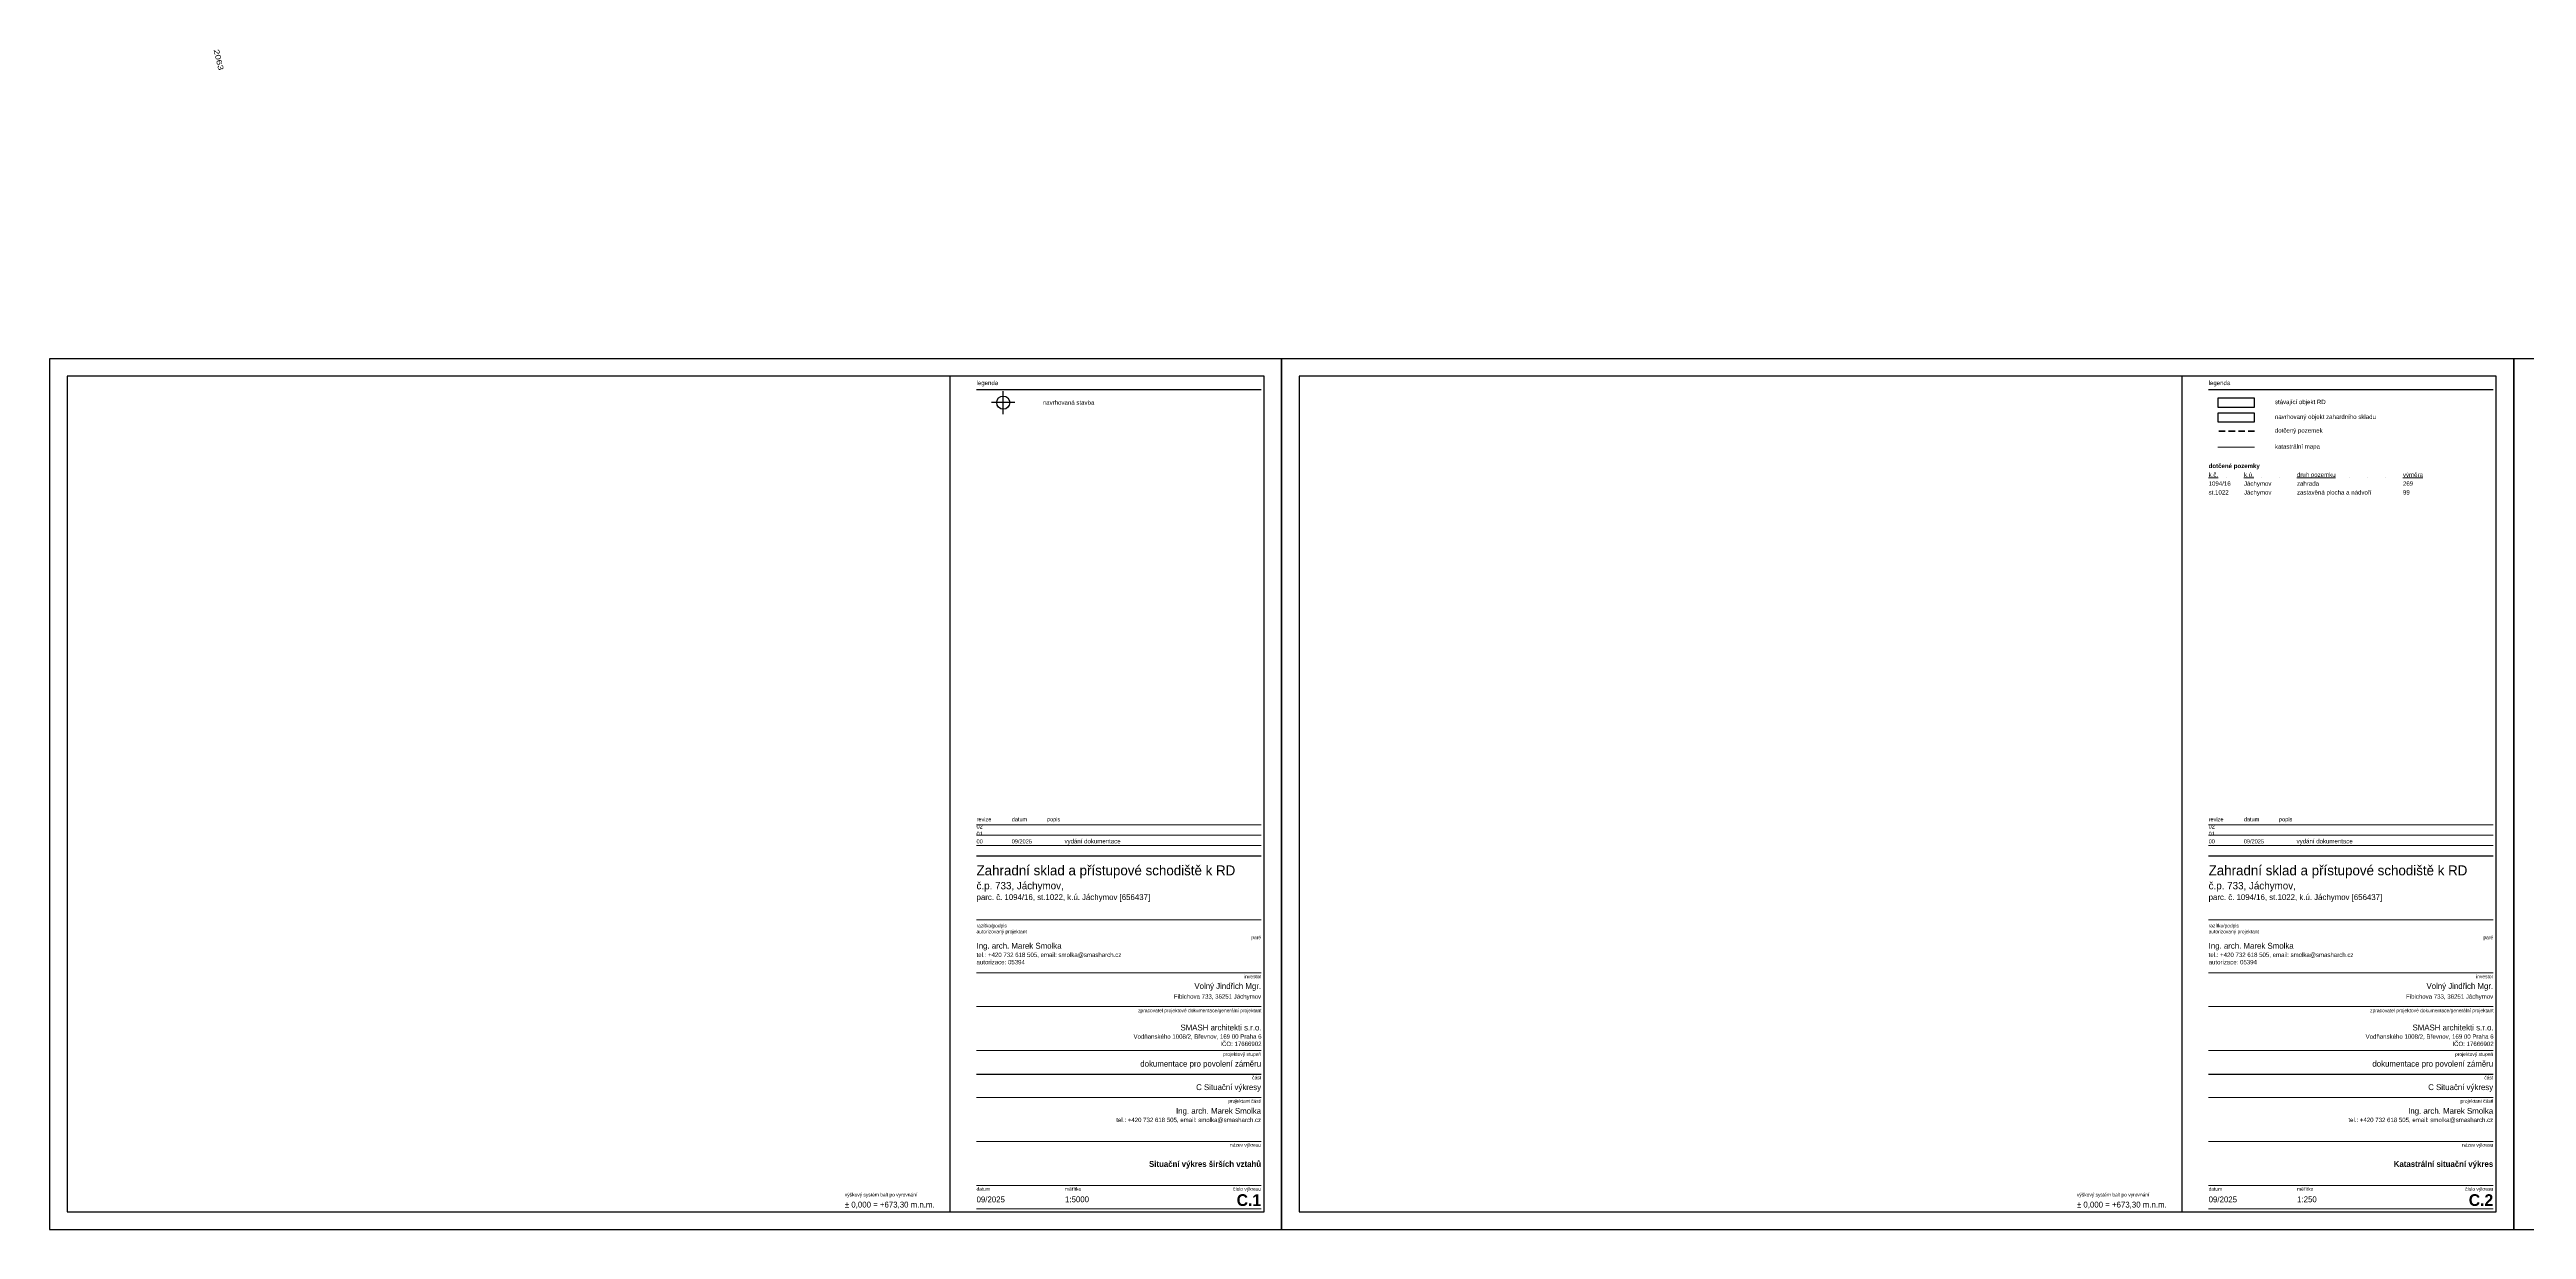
# Model space of a CAD drawing. Extents: x -847523 to -842720, y -997842 to -995984.
# Drawn here: x -843016.5 to -842847.7, y -997818.3 to -997737.8 of the extents above; entities that cross this region are included whole.
import ezdxf

# ---------------------------------------------------------------- set-up
doc = ezdxf.new("R2010")
doc.units = 0
doc.header["$MEASUREMENT"] = 0
doc.linetypes.add('DASHED', pattern=[19.05, 12.7, -6.35])
for name, color, linetype, lineweight, true_color in [('_ značky hranice', 1, 'DASHED', 35, 0xf60000), ('km__03_velmi tlustá', 202, 'Continuous', 30, 0x9600c8), ('SM _ výrazná červená', 12, 'Continuous', 30, 0xda0c01), ('Z _ KATASTR', 144, 'Continuous', 9, 0x006d91), ('Z _ mapa-KN', 142, 'Continuous', 15, 0x0088b5)]:
    doc.layers.add(name, color=color, linetype=linetype, lineweight=lineweight, true_color=true_color)
doc.layers.add('km__netisk', color=251, linetype='Continuous', plot=False)
doc.layers.add('km_rozpiska', color=7, linetype='Continuous', lineweight=0)
doc.styles.add('km_style', font='GOTHIC.TTF')
doc.styles.get("Standard").update_dxf_attribs({"font": 'txt', "width": 0.6})

# ---------------------------------------------------------------- blocks, each defined once
blk = doc.blocks.new('název')
at = {"layer": 'km_rozpiska', "ltscale": 0.5, "insert": (0, 146), "char_height": 250, "width": 5000, "attachment_point": 1, "rotation": 0, "style": 'km_style'}
blk.add_mtext('{\\H0.68x;Zahradní sklad a přístupové schodiště k RD } \\P\\H0.5x;č.p. 733, Jáchymov,\\H1.33334x; \\P\\H0.599997x;parc. č. 1094/16, st.1022, k.ú. Jáchymov [656437]', dxfattribs=at)
blk = doc.blocks.new('investor')
at = {"layer": 'km_rozpiska', "ltscale": 0.5, "rotation": 0, "style": 'km_style'}
for s, insert, char_height, width, attachment_point in [('\\fCentury Gothic|b0|i0|c238;Fibichova 733, 36251 Jáchymov', (0, -826), 150, 10000, 6), ('\\fCentury Gothic|b0|i0|c238;Volný Jindřich Mgr.', (0, -476), 200, 10000, 6), ('investor', (0, -60), 120, 8910, 3)]:
    blk.add_mtext(s, dxfattribs=dict(at, insert=insert, char_height=char_height, width=width, attachment_point=attachment_point))
blk = doc.blocks.new('projektový stupeň')
at = {"layer": 'km_rozpiska', "ltscale": 0.5, "rotation": 0, "style": 'km_style'}
for s, insert, char_height, width, attachment_point in [(' dokumentace pro povolení záměru', (0, -476), 200, 10000, 6), ('projektový stupeň', (0, -60), 120, 8910, 3)]:
    blk.add_mtext(s, dxfattribs=dict(at, insert=insert, char_height=char_height, width=width, attachment_point=attachment_point))
blk = doc.blocks.new('projektant')
at = {"layer": 'km_rozpiska', "ltscale": 0.5, "width": 10000, "rotation": 0, "style": 'km_style'}
for s, insert, char_height, attachment_point in [('Ing. arch. Marek Smolka\\P\\H0.75x;tel.: +420 732 618 505, email: smolka@smasharch.cz', (0, -611), 200, 6), ('projektant části', (0, -60), 120, 3)]:
    blk.add_mtext(s, dxfattribs=dict(at, insert=insert, char_height=char_height, attachment_point=attachment_point))
blk = doc.blocks.new('datum')
at = {"layer": 'km_rozpiska', "ltscale": 0.5, "rotation": 0, "style": 'km_style'}
for s, insert, char_height, width, attachment_point in [('datum', (0, -60), 120, 8910, 1), ('09/2025', (0, -476), 200, 2272.24, 4)]:
    blk.add_mtext(s, dxfattribs=dict(at, insert=insert, char_height=char_height, width=width, attachment_point=attachment_point))
blk = doc.blocks.new('část')
at = {"layer": 'km_rozpiska', "ltscale": 0.5, "rotation": 0, "style": 'km_style'}
for s, insert, char_height, width, attachment_point in [('C Situační výkresy', (0, -476), 200, 10000, 6), ('část', (0, -60), 120, 8910, 3)]:
    blk.add_mtext(s, dxfattribs=dict(at, insert=insert, char_height=char_height, width=width, attachment_point=attachment_point))
blk = doc.blocks.new('razítko a podpis')
at = {"layer": 'km_rozpiska', "ltscale": 0.5, "style": 'km_style'}
for s, insert, char_height, width, attachment_point, rotation in [('\\fCentury Gothic|b0|i0|c238;Ing. arch. Marek Smolka\\H0.75x;\\Ptel.: +420 732 618 505, email: smolka@smasharch.cz\\Pautorizace: 05394', (0, -4260), 300, 15000, 4, 360), ('\\fCentury Gothic|b0|i0;razítko/podpis\\Pautorizovaný projektant', (0, -2741), 180, 13365, 1, 0)]:
    blk.add_mtext(s, dxfattribs=dict(at, insert=insert, char_height=char_height, width=width, attachment_point=attachment_point, rotation=rotation))
blk = doc.blocks.new('hlavní projektant')
at = {"layer": 'km_rozpiska', "ltscale": 0.5, "width": 10000, "rotation": 0, "style": 'km_style'}
for s, insert, char_height, attachment_point in [('SMASH architekti s.r.o.\\H0.75x;\\P\\H1x;Vodňanského 1008/2, Břevnov, 169 00 Praha 6\\H1x;\\P\\H1x;IČO: 17666902', (15, -979), 200, 6), ('zpracovatel projektové dokumentace/generální projektant', (15, -70), 120, 3)]:
    blk.add_mtext(s, dxfattribs=dict(at, insert=insert, char_height=char_height, attachment_point=attachment_point))
blk = doc.blocks.new('výškový systém')
at = {"layer": 'km_rozpiska', "ltscale": 0.5, "rotation": 0, "style": 'km_style'}
for s, insert, char_height, width, attachment_point in [('výškový systém balt po vyrovnání', (0, -21), 120, 8910, 1), ('\\pxa0.66667,sm1.07917;± 0,000 = +673,30 m.n.m.', (0, -436), 200, 3814.67, 4)]:
    blk.add_mtext(s, dxfattribs=dict(at, insert=insert, char_height=char_height, width=width, attachment_point=attachment_point))

msp = doc.modelspace()

# ---------------------------------------------------------------- linework, layer by layer
at = {"layer": '_ značky hranice', "color": 194, "ltscale": 0.035, "true_color": 0x4902a4}
msp.add_lwpolyline([(-842866.1869, -997763.8147), (-842868.6962, -997763.8147)], dxfattribs=at)
at = {"layer": 'km__03_velmi tlustá'}
msp.add_lwpolyline([(-842868.6962, -997762.5808), (-842868.6962, -997763.183), (-842866.1869, -997763.183), (-842866.1869, -997762.5808)], close=True, dxfattribs=at)
msp.add_lwpolyline([(-842868.6962, -997762.5808), (-842868.6962, -997763.183), (-842866.1869, -997763.183), (-842866.1869, -997762.5808)], close=True, dxfattribs=at)
at = {"layer": 'km__netisk'}
for points in [[(-843016.5236, -997818.2754), (-842932.5236, -997818.2754), (-842932.5236, -997758.8754), (-843016.5236, -997758.8754)], [(-843016.5236, -997818.2754), (-842932.5236, -997818.2754), (-842932.5236, -997758.8754), (-843016.5236, -997758.8754)], [(-842932.5236, -997818.2754), (-842848.5236, -997818.2754), (-842848.5236, -997758.8754), (-842932.5236, -997758.8754)], [(-842932.5236, -997818.2754), (-842848.5236, -997818.2754), (-842848.5236, -997758.8754), (-842932.5236, -997758.8754)], [(-842848.5236, -997818.2754), (-842764.5236, -997818.2754), (-842764.5236, -997758.8754), (-842848.5236, -997758.8754)], [(-842848.5236, -997818.2754), (-842764.5236, -997818.2754), (-842764.5236, -997758.8754), (-842848.5236, -997758.8754)], [(-842955.1236, -997817.0754), (-842955.1236, -997760.0754), (-843015.3236, -997760.0754), (-843015.3236, -997817.0754)], [(-843015.3236, -997817.0754), (-842933.7236, -997817.0754), (-842933.7236, -997760.0754), (-843015.3236, -997760.0754)], [(-842955.1236, -997817.0754), (-842955.1236, -997760.0754), (-843015.3236, -997760.0754), (-843015.3236, -997817.0754)], [(-842871.1236, -997817.0754), (-842871.1236, -997760.0754), (-842931.3236, -997760.0754), (-842931.3236, -997817.0754)], [(-842931.3236, -997817.0754), (-842849.7236, -997817.0754), (-842849.7236, -997760.0754), (-842931.3236, -997760.0754)], [(-842871.1236, -997817.0754), (-842871.1236, -997760.0754), (-842931.3236, -997760.0754), (-842931.3236, -997817.0754)]]:
    msp.add_lwpolyline(points, close=True, dxfattribs=at)
at = {"layer": 'km_rozpiska', "lineweight": 30}
for points in [[(-842953.3236, -997760.9674), (-842933.9236, -997760.9674)], [(-842869.3236, -997760.9674), (-842849.9236, -997760.9674)], [(-842953.3236, -997792.7774), (-842933.9236, -997792.7774)], [(-842869.3236, -997792.7774), (-842849.9236, -997792.7774)], [(-842953.3236, -997807.6754), (-842933.9236, -997807.6754)], [(-842869.3236, -997807.6754), (-842849.9236, -997807.6754)]]:
    msp.add_lwpolyline(points, dxfattribs=at)
at = {"layer": 'km_rozpiska'}
for points in [[(-842953.3236, -997790.6654), (-842933.9236, -997790.6654)], [(-842953.3236, -997791.3694), (-842933.9236, -997791.3694)], [(-842869.3236, -997790.6654), (-842849.9236, -997790.6654)], [(-842869.3236, -997791.3694), (-842849.9236, -997791.3694)], [(-842953.3236, -997792.0734), (-842933.9236, -997792.0734)], [(-842869.3236, -997792.0734), (-842849.9236, -997792.0734)], [(-842953.3236, -997797.1603), (-842933.9236, -997797.1603)], [(-842869.3236, -997797.1603), (-842849.9236, -997797.1603)], [(-842953.3236, -997800.7774), (-842933.9236, -997800.7774)], [(-842869.3236, -997800.7774), (-842849.9236, -997800.7774)], [(-842953.3236, -997803.0754), (-842933.9236, -997803.0754)], [(-842869.3236, -997803.0754), (-842849.9236, -997803.0754)], [(-842953.3236, -997806.0754), (-842933.9236, -997806.0754)], [(-842869.3236, -997806.0754), (-842849.9236, -997806.0754)], [(-842953.3236, -997809.2754), (-842933.9236, -997809.2754)], [(-842869.3236, -997809.2754), (-842849.9236, -997809.2754)], [(-842953.3236, -997812.2754), (-842933.9236, -997812.2754)], [(-842869.3236, -997812.2754), (-842849.9236, -997812.2754)], [(-842953.3236, -997815.2754), (-842933.9236, -997815.2754)], [(-842869.3236, -997815.2754), (-842849.9236, -997815.2754)], [(-842953.3236, -997816.8754), (-842933.9236, -997816.8754)], [(-842869.3236, -997816.8754), (-842849.9236, -997816.8754)]]:
    msp.add_lwpolyline(points, dxfattribs=at)
at = {"layer": 'SM _ výrazná červená', "linetype": 'Continuous', "ltscale": 0.01}
for points in [[(-842951.5026, -997762.6639), (-842951.5026, -997761.0786)], [(-842950.7141, -997761.8712), (-842952.2994, -997761.8712)]]:
    msp.add_lwpolyline(points, dxfattribs=at)
msp.add_lwpolyline([(-842868.6962, -997761.5697), (-842868.6962, -997762.1719), (-842866.1869, -997762.1719), (-842866.1869, -997761.5697)], close=True, dxfattribs=at)
msp.add_circle((-842951.5026, -997761.8712), 0.4482, dxfattribs=at)
at = {"layer": 'Z _ mapa-KN'}
msp.add_lwpolyline([(-842866.1869, -997764.9147), (-842868.6962, -997764.9147)], dxfattribs=at)

# ---------------------------------------------------------------- block references
at = {"layer": 'km_rozpiska'}
for name, p, xscale, yscale, zscale in [('název', (-842953.3236, -997794.0212), 0.00399999999998, 0.00399999999998, 0.00399999999998), ('název', (-842869.3236, -997794.0212), 0.00399999999998, 0.00399999999998, 0.00399999999998), ('razítko a podpis', (-842953.3236, -997793.7774), 0.00133333333333, 0.00133333333333, 0.00133333333333), ('razítko a podpis', (-842869.3236, -997793.7774), 0.00133333333333, 0.00133333333333, 0.00133333333333), ('investor', (-842933.9236, -997800.7774), 0.002, 0.002, 0.002), ('investor', (-842849.9236, -997800.7774), 0.002, 0.002, 0.002), ('hlavní projektant', (-842933.9236, -997803.0754), 0.002, 0.002, 0.002), ('hlavní projektant', (-842849.9236, -997803.0754), 0.002, 0.002, 0.002), ('projektový stupeň', (-842933.9236, -997806.0754), 0.002, 0.002, 0.002), ('projektový stupeň', (-842849.9236, -997806.0754), 0.002, 0.002, 0.002), ('část', (-842933.9236, -997807.6754), 0.002, 0.002, 0.002), ('část', (-842849.9236, -997807.6754), 0.002, 0.002, 0.002), ('projektant', (-842933.9236, -997809.2754), 0.002, 0.002, 0.002), ('projektant', (-842849.9236, -997809.2754), 0.002, 0.002, 0.002), ('datum', (-842953.3236, -997815.2754), 0.002, 0.002, 0.002), ('datum', (-842869.3236, -997815.2754), 0.002, 0.002, 0.002), ('výškový systém', (-842962.3022, -997815.7428, -904.368), 0.002, 0.002, 0.002), ('výškový systém', (-842878.3022, -997815.7428, -904.368), 0.002, 0.002, 0.002)]:
    msp.add_blockref(name, p, dxfattribs=dict(at, xscale=xscale, yscale=yscale, zscale=zscale))

# ---------------------------------------------------------------- texts
at = {"layer": 'km_rozpiska', "line_spacing_factor": 1.2, "style": 'km_style'}
for s, width, insert, char_height, attachment_point in [('\\pxa0.25;legenda', 4000, (-842953.3236, -997760.3779), 0.3, 1), ('\\pxa0.25;legenda', 4000, (-842869.3236, -997760.3779), 0.3, 1), ('navrhovaná stavba', 31.116146, (-842948.8067, -997761.8708), 0.301124, 4), ('stávající objekt RD', 31.116146, (-842864.8067, -997761.8708), 0.301124, 4), ('navrhovaný objekt zahardního skladu', 31.116146, (-842864.8067, -997762.8819), 0.301124, 4), ('dotčený pozemek', 31.116146, (-842864.8067, -997763.8147), 0.301124, 4), ('katastrální mapa', 31.116146, (-842864.8067, -997764.9147), 0.301124, 4)]:
    msp.add_mtext_dynamic_manual_height_columns(s, width=width, gutter_width=12.5, heights=[0], dxfattribs=dict(at, insert=insert, char_height=char_height, attachment_point=attachment_point))
at = {"layer": 'km_rozpiska', "attachment_point": 1, "line_spacing_factor": 1.2, "style": 'km_style'}
for s, insert, char_height, width in [('{\\fCentury Gothic|b1|i0|c238|p34;dotčené pozemky\\P\\L\\fCentury Gothic|b0|i0|c238|p34;k.č.^I^Ik.ú.^I^I^Idruh pozemku^I^I^I^Ivýměra\\P}1094/16^IJáchymov^I^Izahrada^I^I^I^I^I269\\Pst.1022^IJáchymov^I^Izastavěná plocha a nádvoří^I^I99\\P', (-842869.3236, -997766.0367), 0.301124, 20), ('\\pxa0.66667,sm1.07917;{\\H0.91667x;revize^I^Idatum^I^Ipopis\\P02^I^I\\P01^I^I^I^I\\P00^I^I09/2025^I^I}vydání dokumentace ', (-842953.3236, -997790.1549), 0.3, 19.4), ('\\pxa0.66667,sm1.07917;{\\H0.91667x;revize^I^Idatum^I^Ipopis\\P02^I^I\\P01^I^I^I^I\\P00^I^I09/2025^I^I}vydání dokumentace ', (-842869.3236, -997790.1549), 0.3, 19.4)]:
    msp.add_mtext(s, dxfattribs=dict(at, insert=insert, char_height=char_height, width=width))
at = {"layer": 'km_rozpiska', "ltscale": 0.5, "rotation": 0, "style": 'km_style'}
for s, insert, char_height, width, attachment_point in [('paré', (-842933.9236, -997798.233), 0.24, 17.82, 3), ('paré', (-842849.9236, -997798.233), 0.24, 17.82, 3), ('\\fCentury Gothic|b1|i0|c238|p34;Situační výkres širších vztahů', (-842933.9236, -997813.8643), 0.4, 19.4, 6), ('název výkresu', (-842933.9236, -997812.3959), 0.24, 17.82, 3), ('\\fCentury Gothic|b1|i0|c238|p34;Katastrální situační výkres', (-842849.9236, -997813.8643), 0.4, 19.4, 6), ('název výkresu', (-842849.9236, -997812.3959), 0.24, 17.82, 3), ('měřítko', (-842947.2902, -997815.3959), 0.24, 2.209283, 1), ('číslo výkresu', (-842933.9236, -997815.3959), 0.24, 6.810717, 3), ('měřítko', (-842863.2902, -997815.3959), 0.24, 2.209283, 1), ('číslo výkresu', (-842849.9236, -997815.3959), 0.24, 6.810717, 3), ('1:5000', (-842947.2902, -997816.2193), 0.4, 2.835127, 4), ('\\fCentury Gothic|b1|i0|c238|p34;C.1', (-842933.9236, -997816.2746), 0.8, 12.607846, 6), ('1:250', (-842863.2902, -997816.2193), 0.4, 2.835127, 4), ('\\fCentury Gothic|b1|i0|c238|p34;C.2', (-842849.9236, -997816.2746), 0.8, 12.607846, 6)]:
    msp.add_mtext(s, dxfattribs=dict(at, insert=insert, char_height=char_height, width=width, attachment_point=attachment_point))
at = {"layer": 'Z _ KATASTR', "width": 1.302}
msp.add_text('2063', height=0.375, rotation=283.5, dxfattribs=at).set_placement((-843005.34, -997737.82))

doc.saveas('drawing.dxf')
